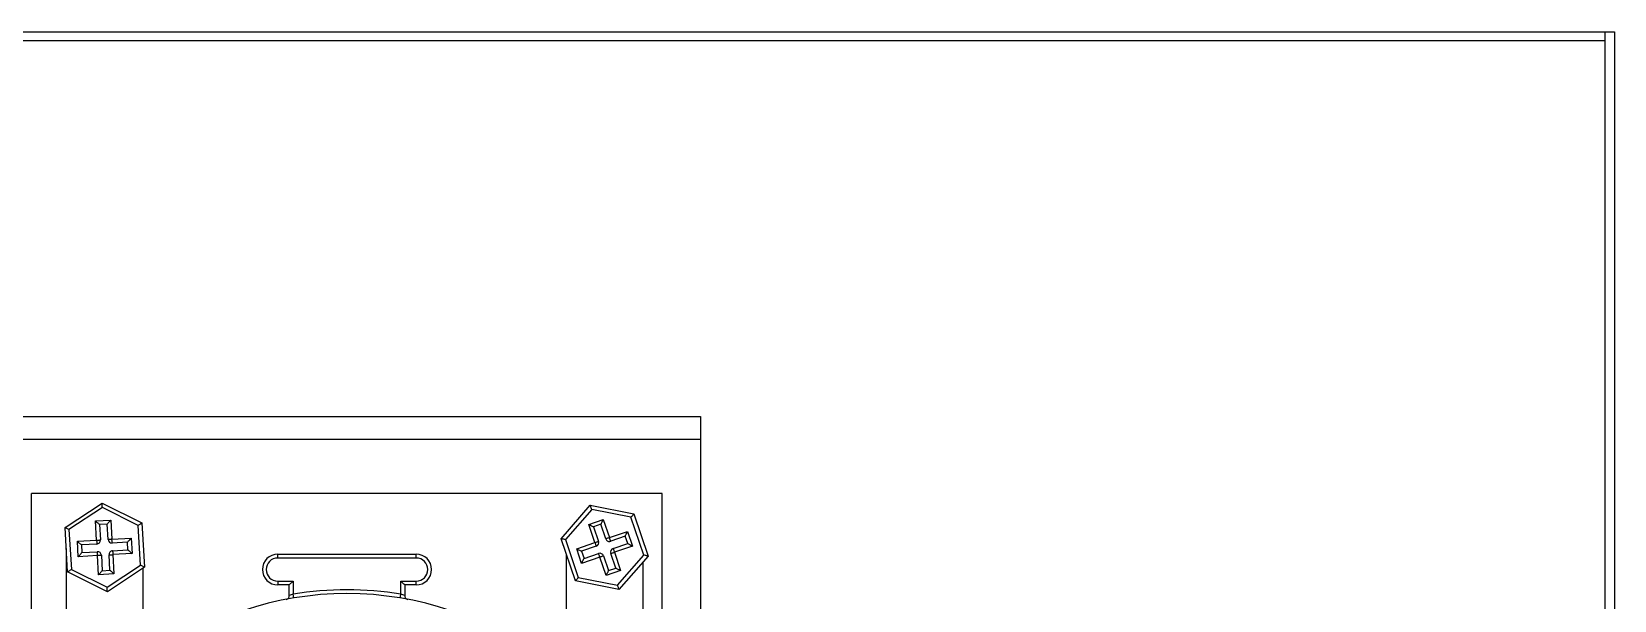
# Model space of a CAD drawing. Header units: millimetres. Extents: x 4754612 to 5801174, y 2368242 to 2777223.
# Drawn here: x 4952266.3 to 4952413.3, y 2583046.9 to 2583099.6 of the extents above; entities that cross this region are included whole.
import ezdxf

# ---------------------------------------------------------------- set-up
doc = ezdxf.new("R2010")
doc.units = ezdxf.units.MM
doc.header["$LTSCALE"] = 1000
doc.layers.add('(주)하나기공-LEADER', color=7, linetype='Continuous')

msp = doc.modelspace()

# ---------------------------------------------------------------- linework, layer by layer
at = {"layer": '(주)하나기공-LEADER', "color": 4}
msp.add_line((4952412.443, 2582974.621), (4952412.443, 2583099.621), dxfattribs=at)
at = {"layer": '(주)하나기공-LEADER', "color": 8, "linetype": 'ByBlock', "lineweight": -2}
for p, q in [((4952328.443, 2583061.764), (4952135.586, 2583061.764)), ((4952266.315, 2583046.05), (4952266.315, 2583056.764)), ((4952324.886, 2583056.764), (4952266.315, 2583056.764)), ((4952269.413, 2583053.611), (4952272.856, 2583055.881)), ((4952272.88, 2583055.469), (4952269.782, 2583053.426)), ((4952272.856, 2583055.881), (4952276.543, 2583054.035)), ((4952276.199, 2583053.808), (4952272.88, 2583055.469)), ((4952315.483, 2583052.564), (4952318.199, 2583055.668)), ((4952318.199, 2583055.668), (4952322.245, 2583054.868)), ((4952324.886, 2583046.05), (4952324.886, 2583056.764)), ((4952272.239, 2583054.217), (4952273.665, 2583054.302)), ((4952272.345, 2583052.435), (4952272.239, 2583054.217)), ((4952273.665, 2583054.302), (4952273.771, 2583052.52)), ((4952276.543, 2583054.035), (4952276.788, 2583049.918)), ((4952318.332, 2583055.277), (4952315.888, 2583052.484)), ((4952318.047, 2583053.9), (4952319.399, 2583054.361)), ((4952321.973, 2583054.558), (4952318.332, 2583055.277)), ((4952319.399, 2583054.361), (4952319.975, 2583052.671)), ((4952323.17, 2583051.044), (4952321.973, 2583054.558)), ((4952322.245, 2583054.868), (4952323.575, 2583050.964)), ((4952269.658, 2583049.494), (4952269.413, 2583053.611)), ((4952269.782, 2583053.426), (4952270.002, 2583049.721)), ((4952273.33, 2583053.925), (4952272.617, 2583053.882)), ((4952272.617, 2583053.882), (4952272.702, 2583052.456)), ((4952273.415, 2583052.498), (4952273.33, 2583053.925)), ((4952273.771, 2583052.52), (4952275.554, 2583052.626)), ((4952275.554, 2583052.626), (4952275.638, 2583051.2)), ((4952276.419, 2583050.103), (4952276.199, 2583053.808)), ((4952316.814, 2583048.661), (4952315.483, 2583052.564)), ((4952318.623, 2583052.21), (4952318.047, 2583053.9)), ((4952319.176, 2583053.908), (4952318.5, 2583053.677)), ((4952318.5, 2583053.677), (4952318.961, 2583052.325)), ((4952319.637, 2583052.556), (4952319.176, 2583053.908)), ((4952319.975, 2583052.671), (4952321.665, 2583053.247)), ((4952321.442, 2583052.793), (4952320.09, 2583052.333)), ((4952321.673, 2583052.117), (4952321.442, 2583052.793)), ((4952321.665, 2583053.247), (4952322.126, 2583051.894)), ((4952269.529, 2583051.658), (4952269.529, 2583046.05)), ((4952270.562, 2583052.329), (4952272.345, 2583052.435)), ((4952270.647, 2583050.903), (4952270.562, 2583052.329)), ((4952272.366, 2583052.078), (4952270.94, 2583051.994)), ((4952270.94, 2583051.994), (4952270.983, 2583051.28)), ((4952270.983, 2583051.28), (4952272.409, 2583051.365)), ((4952273.584, 2583049.646), (4952273.499, 2583051.072)), ((4952275.218, 2583052.248), (4952273.792, 2583052.163)), ((4952273.835, 2583051.45), (4952275.261, 2583051.535)), ((4952275.638, 2583051.2), (4952273.856, 2583051.094)), ((4952273.856, 2583051.094), (4952273.962, 2583049.311)), ((4952275.261, 2583051.535), (4952275.218, 2583052.248)), ((4952289.172, 2583050.78), (4952289.172, 2583051.137)), ((4952289.172, 2583051.137), (4952302.029, 2583051.137)), ((4952302.029, 2583050.78), (4952302.029, 2583051.137)), ((4952315.888, 2583052.484), (4952317.085, 2583048.971)), ((4952315.958, 2583051.172), (4952315.958, 2583046.05)), ((4952316.932, 2583051.634), (4952318.623, 2583052.21)), ((4952317.393, 2583050.282), (4952316.932, 2583051.634)), ((4952318.738, 2583051.872), (4952317.385, 2583051.411)), ((4952317.385, 2583051.411), (4952317.616, 2583050.735)), ((4952317.616, 2583050.735), (4952318.968, 2583051.196)), ((4952320.558, 2583049.851), (4952320.097, 2583051.203)), ((4952320.32, 2583051.657), (4952321.673, 2583052.117)), ((4952322.126, 2583051.894), (4952320.436, 2583051.319)), ((4952320.436, 2583051.319), (4952321.011, 2583049.628)), ((4952320.726, 2583048.251), (4952323.17, 2583051.044)), ((4952270.002, 2583049.721), (4952273.321, 2583048.059)), ((4952272.43, 2583051.009), (4952270.647, 2583050.903)), ((4952272.536, 2583049.226), (4952272.43, 2583051.009)), ((4952272.786, 2583051.03), (4952272.871, 2583049.604)), ((4952272.871, 2583049.604), (4952273.584, 2583049.646)), ((4952273.321, 2583048.059), (4952276.419, 2583050.103)), ((4952276.788, 2583049.918), (4952273.345, 2583047.648)), ((4952276.672, 2583046.05), (4952276.672, 2583049.841)), ((4952302.029, 2583050.78), (4952289.172, 2583050.78)), ((4952319.083, 2583050.858), (4952317.393, 2583050.282)), ((4952319.659, 2583049.167), (4952319.083, 2583050.858)), ((4952319.421, 2583050.973), (4952319.882, 2583049.621)), ((4952321.011, 2583049.628), (4952319.659, 2583049.167)), ((4952319.882, 2583049.621), (4952320.558, 2583049.851)), ((4952323.575, 2583050.964), (4952320.859, 2583047.861)), ((4952323.1, 2583046.05), (4952323.1, 2583050.422)), ((4952273.345, 2583047.648), (4952269.658, 2583049.494)), ((4952273.962, 2583049.311), (4952272.536, 2583049.226)), ((4952289.172, 2583048.637), (4952290.6, 2583048.637)), ((4952289.172, 2583048.637), (4952289.172, 2583048.28)), ((4952290.243, 2583048.28), (4952289.172, 2583048.28)), ((4952290.6, 2583048.637), (4952290.243, 2583048.28)), ((4952290.243, 2583047.293), (4952290.243, 2583048.28)), ((4952290.6, 2583048.637), (4952290.6, 2583047.421)), ((4952300.6, 2583047.421), (4952300.6, 2583048.637)), ((4952300.6, 2583048.637), (4952302.029, 2583048.637)), ((4952300.958, 2583048.28), (4952300.958, 2583047.293)), ((4952302.029, 2583048.28), (4952300.958, 2583048.28)), ((4952302.029, 2583048.28), (4952302.029, 2583048.637)), ((4952320.859, 2583047.861), (4952316.814, 2583048.661)), ((4952317.085, 2583048.971), (4952320.726, 2583048.251))]:
    msp.add_line(p, q, dxfattribs=at)
at = {"layer": '(주)하나기공-LEADER', "color": 4}
msp.add_lwpolyline([(4952412.443, 2583098.764), (4952113.3, 2583098.764), (4952113.3, 2583099.621), (4952113.3, 2583099.621), (4952412.443, 2583099.621)], dxfattribs=at)
msp.add_lwpolyline([(4952413.3, 2583099.621), (4952413.3, 2583099.621), (4952413.3, 2582849.621), (4952377.586, 2582849.621), (4952377.586, 2582856.764), (4952370.443, 2582856.764), (4952370.443, 2582857.621), (4952378.443, 2582857.621), (4952378.443, 2582850.479), (4952412.443, 2582850.479), (4952412.443, 2583099.621), (4952413.3, 2583099.621)], close=True, dxfattribs=at)
at = {"layer": '(주)하나기공-LEADER', "color": 8, "linetype": 'ByBlock', "lineweight": -2}
msp.add_lwpolyline([(4952328.443, 2582958.907), (4952135.586, 2582958.907), (4952135.586, 2583061.764), (4952135.586, 2583063.907), (4952328.443, 2583063.907), (4952328.443, 2583061.764)], close=True, dxfattribs=at)
for points in [[(4952272.88, 2583055.469), (4952272.875, 2583055.55), (4952272.871, 2583055.627), (4952272.866, 2583055.698), (4952272.863, 2583055.76), (4952272.86, 2583055.812), (4952272.857, 2583055.85), (4952272.856, 2583055.873), (4952272.856, 2583055.881)], [(4952318.332, 2583055.277), (4952318.306, 2583055.354), (4952318.281, 2583055.427), (4952318.258, 2583055.494), (4952318.238, 2583055.553), (4952318.221, 2583055.602), (4952318.209, 2583055.638), (4952318.201, 2583055.66), (4952318.199, 2583055.668)], [(4952272.239, 2583054.217), (4952272.313, 2583054.152), (4952272.384, 2583054.089), (4952272.449, 2583054.031), (4952272.506, 2583053.98), (4952272.553, 2583053.939), (4952272.588, 2583053.908), (4952272.609, 2583053.889), (4952272.617, 2583053.882)], [(4952273.665, 2583054.302), (4952273.6, 2583054.229), (4952273.537, 2583054.158), (4952273.479, 2583054.092), (4952273.428, 2583054.035), (4952273.386, 2583053.988), (4952273.355, 2583053.953), (4952273.336, 2583053.932), (4952273.33, 2583053.925)], [(4952276.199, 2583053.808), (4952276.266, 2583053.852), (4952276.331, 2583053.894), (4952276.39, 2583053.934), (4952276.442, 2583053.968), (4952276.485, 2583053.996), (4952276.517, 2583054.017), (4952276.537, 2583054.03), (4952276.543, 2583054.035)], [(4952319.399, 2583054.361), (4952319.355, 2583054.273), (4952319.313, 2583054.188), (4952319.275, 2583054.109), (4952319.241, 2583054.041), (4952319.213, 2583053.984), (4952319.193, 2583053.942), (4952319.18, 2583053.916), (4952319.176, 2583053.908)], [(4952321.973, 2583054.558), (4952322.026, 2583054.618), (4952322.077, 2583054.676), (4952322.124, 2583054.73), (4952322.165, 2583054.777), (4952322.199, 2583054.816), (4952322.224, 2583054.844), (4952322.239, 2583054.862), (4952322.245, 2583054.868)], [(4952269.782, 2583053.426), (4952269.71, 2583053.462), (4952269.641, 2583053.497), (4952269.577, 2583053.528), (4952269.521, 2583053.556), (4952269.475, 2583053.579), (4952269.441, 2583053.596), (4952269.42, 2583053.607), (4952269.413, 2583053.611)], [(4952273.771, 2583052.52), (4952273.702, 2583052.516), (4952273.635, 2583052.512), (4952273.573, 2583052.508), (4952273.519, 2583052.505), (4952273.475, 2583052.502), (4952273.442, 2583052.5), (4952273.421, 2583052.499), (4952273.415, 2583052.498)], [(4952273.792, 2583052.163), (4952273.792, 2583052.17), (4952273.791, 2583052.19), (4952273.789, 2583052.223), (4952273.786, 2583052.268), (4952273.783, 2583052.322), (4952273.779, 2583052.383), (4952273.775, 2583052.45), (4952273.771, 2583052.52)], [(4952275.218, 2583052.248), (4952275.225, 2583052.255), (4952275.244, 2583052.277), (4952275.275, 2583052.312), (4952275.317, 2583052.359), (4952275.367, 2583052.416), (4952275.425, 2583052.481), (4952275.488, 2583052.552), (4952275.554, 2583052.626)], [(4952315.888, 2583052.484), (4952315.809, 2583052.5), (4952315.733, 2583052.515), (4952315.663, 2583052.529), (4952315.602, 2583052.541), (4952315.552, 2583052.551), (4952315.514, 2583052.558), (4952315.491, 2583052.563), (4952315.483, 2583052.564)], [(4952318.047, 2583053.9), (4952318.135, 2583053.857), (4952318.22, 2583053.815), (4952318.298, 2583053.776), (4952318.367, 2583053.743), (4952318.423, 2583053.715), (4952318.465, 2583053.694), (4952318.491, 2583053.682), (4952318.5, 2583053.677)], [(4952319.975, 2583052.671), (4952319.909, 2583052.648), (4952319.845, 2583052.627), (4952319.787, 2583052.607), (4952319.736, 2583052.589), (4952319.694, 2583052.575), (4952319.662, 2583052.564), (4952319.643, 2583052.558), (4952319.637, 2583052.556)], [(4952320.09, 2583052.333), (4952320.088, 2583052.339), (4952320.081, 2583052.358), (4952320.071, 2583052.39), (4952320.056, 2583052.432), (4952320.039, 2583052.483), (4952320.019, 2583052.541), (4952319.997, 2583052.605), (4952319.975, 2583052.671)], [(4952321.442, 2583052.793), (4952321.446, 2583052.802), (4952321.459, 2583052.828), (4952321.48, 2583052.87), (4952321.507, 2583052.926), (4952321.541, 2583052.995), (4952321.58, 2583053.073), (4952321.622, 2583053.158), (4952321.665, 2583053.247)], [(4952270.562, 2583052.329), (4952270.636, 2583052.263), (4952270.707, 2583052.201), (4952270.772, 2583052.143), (4952270.83, 2583052.092), (4952270.877, 2583052.05), (4952270.911, 2583052.019), (4952270.933, 2583052), (4952270.94, 2583051.994)], [(4952270.647, 2583050.903), (4952270.713, 2583050.976), (4952270.776, 2583051.047), (4952270.834, 2583051.113), (4952270.884, 2583051.17), (4952270.926, 2583051.217), (4952270.957, 2583051.252), (4952270.976, 2583051.273), (4952270.983, 2583051.28)], [(4952272.345, 2583052.435), (4952272.415, 2583052.439), (4952272.481, 2583052.443), (4952272.543, 2583052.447), (4952272.597, 2583052.45), (4952272.641, 2583052.452), (4952272.674, 2583052.454), (4952272.695, 2583052.456), (4952272.702, 2583052.456)], [(4952272.345, 2583052.435), (4952272.349, 2583052.365), (4952272.353, 2583052.298), (4952272.357, 2583052.237), (4952272.36, 2583052.183), (4952272.363, 2583052.138), (4952272.365, 2583052.105), (4952272.366, 2583052.085), (4952272.366, 2583052.078)], [(4952272.43, 2583051.009), (4952272.426, 2583051.078), (4952272.422, 2583051.145), (4952272.418, 2583051.207), (4952272.415, 2583051.261), (4952272.412, 2583051.305), (4952272.41, 2583051.338), (4952272.409, 2583051.358), (4952272.409, 2583051.365)], [(4952273.499, 2583051.072), (4952273.506, 2583051.073), (4952273.527, 2583051.074), (4952273.559, 2583051.076), (4952273.604, 2583051.079), (4952273.658, 2583051.082), (4952273.719, 2583051.086), (4952273.786, 2583051.089), (4952273.856, 2583051.094)], [(4952273.835, 2583051.45), (4952273.835, 2583051.443), (4952273.836, 2583051.423), (4952273.838, 2583051.39), (4952273.841, 2583051.346), (4952273.844, 2583051.292), (4952273.848, 2583051.23), (4952273.852, 2583051.163), (4952273.856, 2583051.094)], [(4952275.261, 2583051.535), (4952275.268, 2583051.529), (4952275.289, 2583051.509), (4952275.324, 2583051.478), (4952275.371, 2583051.437), (4952275.429, 2583051.386), (4952275.494, 2583051.328), (4952275.565, 2583051.265), (4952275.638, 2583051.2)], [(4952316.932, 2583051.634), (4952317.021, 2583051.591), (4952317.106, 2583051.549), (4952317.184, 2583051.51), (4952317.253, 2583051.476), (4952317.309, 2583051.449), (4952317.351, 2583051.428), (4952317.377, 2583051.415), (4952317.385, 2583051.411)], [(4952318.623, 2583052.21), (4952318.688, 2583052.232), (4952318.752, 2583052.254), (4952318.81, 2583052.274), (4952318.862, 2583052.291), (4952318.904, 2583052.306), (4952318.935, 2583052.316), (4952318.954, 2583052.323), (4952318.961, 2583052.325)], [(4952318.623, 2583052.21), (4952318.645, 2583052.144), (4952318.667, 2583052.081), (4952318.687, 2583052.022), (4952318.704, 2583051.971), (4952318.718, 2583051.929), (4952318.729, 2583051.898), (4952318.735, 2583051.878), (4952318.738, 2583051.872)], [(4952319.083, 2583050.858), (4952319.061, 2583050.924), (4952319.039, 2583050.987), (4952319.019, 2583051.046), (4952319.002, 2583051.097), (4952318.988, 2583051.139), (4952318.977, 2583051.17), (4952318.97, 2583051.189), (4952318.968, 2583051.196)], [(4952320.097, 2583051.203), (4952320.104, 2583051.206), (4952320.123, 2583051.212), (4952320.154, 2583051.223), (4952320.196, 2583051.237), (4952320.248, 2583051.255), (4952320.306, 2583051.274), (4952320.37, 2583051.296), (4952320.436, 2583051.319)], [(4952320.32, 2583051.657), (4952320.323, 2583051.65), (4952320.329, 2583051.631), (4952320.34, 2583051.6), (4952320.354, 2583051.558), (4952320.372, 2583051.506), (4952320.391, 2583051.448), (4952320.413, 2583051.384), (4952320.436, 2583051.319)], [(4952321.673, 2583052.117), (4952321.681, 2583052.113), (4952321.707, 2583052.1), (4952321.749, 2583052.08), (4952321.805, 2583052.052), (4952321.874, 2583052.018), (4952321.952, 2583051.98), (4952322.037, 2583051.938), (4952322.126, 2583051.894)], [(4952323.575, 2583050.964), (4952323.568, 2583050.966), (4952323.55, 2583050.969), (4952323.52, 2583050.975), (4952323.48, 2583050.983), (4952323.43, 2583050.993), (4952323.372, 2583051.004), (4952323.308, 2583051.017), (4952323.24, 2583051.03), (4952323.17, 2583051.044)], [(4952269.658, 2583049.494), (4952269.664, 2583049.498), (4952269.684, 2583049.511), (4952269.716, 2583049.532), (4952269.759, 2583049.56), (4952269.811, 2583049.595), (4952269.87, 2583049.634), (4952269.935, 2583049.677), (4952270.002, 2583049.721)], [(4952272.786, 2583051.03), (4952272.779, 2583051.03), (4952272.759, 2583051.028), (4952272.726, 2583051.026), (4952272.682, 2583051.024), (4952272.628, 2583051.021), (4952272.566, 2583051.017), (4952272.499, 2583051.013), (4952272.43, 2583051.009)], [(4952272.871, 2583049.604), (4952272.865, 2583049.597), (4952272.846, 2583049.575), (4952272.815, 2583049.54), (4952272.773, 2583049.493), (4952272.722, 2583049.436), (4952272.664, 2583049.371), (4952272.601, 2583049.3), (4952272.536, 2583049.226)], [(4952273.584, 2583049.646), (4952273.591, 2583049.64), (4952273.613, 2583049.621), (4952273.648, 2583049.59), (4952273.695, 2583049.548), (4952273.752, 2583049.497), (4952273.817, 2583049.439), (4952273.888, 2583049.376), (4952273.962, 2583049.311)], [(4952276.788, 2583049.918), (4952276.782, 2583049.921), (4952276.766, 2583049.929), (4952276.739, 2583049.943), (4952276.702, 2583049.961), (4952276.656, 2583049.984), (4952276.604, 2583050.01), (4952276.545, 2583050.039), (4952276.483, 2583050.071), (4952276.419, 2583050.103)], [(4952317.393, 2583050.282), (4952317.436, 2583050.37), (4952317.478, 2583050.455), (4952317.517, 2583050.534), (4952317.551, 2583050.602), (4952317.578, 2583050.659), (4952317.599, 2583050.701), (4952317.612, 2583050.726), (4952317.616, 2583050.735)], [(4952319.421, 2583050.973), (4952319.415, 2583050.971), (4952319.396, 2583050.964), (4952319.364, 2583050.954), (4952319.322, 2583050.939), (4952319.271, 2583050.922), (4952319.213, 2583050.902), (4952319.149, 2583050.88), (4952319.083, 2583050.858)], [(4952319.882, 2583049.621), (4952319.878, 2583049.612), (4952319.865, 2583049.586), (4952319.845, 2583049.544), (4952319.817, 2583049.488), (4952319.783, 2583049.419), (4952319.745, 2583049.341), (4952319.703, 2583049.256), (4952319.659, 2583049.167)], [(4952320.558, 2583049.851), (4952320.567, 2583049.847), (4952320.593, 2583049.834), (4952320.635, 2583049.814), (4952320.691, 2583049.786), (4952320.76, 2583049.752), (4952320.838, 2583049.714), (4952320.923, 2583049.672), (4952321.011, 2583049.628)], [(4952300.958, 2583048.28), (4952300.951, 2583048.287), (4952300.93, 2583048.308), (4952300.897, 2583048.341), (4952300.853, 2583048.385), (4952300.799, 2583048.439), (4952300.737, 2583048.501), (4952300.67, 2583048.568), (4952300.6, 2583048.637)], [(4952316.814, 2583048.661), (4952316.819, 2583048.667), (4952316.834, 2583048.684), (4952316.859, 2583048.713), (4952316.893, 2583048.751), (4952316.934, 2583048.798), (4952316.981, 2583048.852), (4952317.032, 2583048.91), (4952317.085, 2583048.971)], [(4952320.859, 2583047.861), (4952320.857, 2583047.868), (4952320.849, 2583047.89), (4952320.837, 2583047.926), (4952320.82, 2583047.975), (4952320.8, 2583048.034), (4952320.777, 2583048.102), (4952320.752, 2583048.175), (4952320.726, 2583048.251)], [(4952273.345, 2583047.648), (4952273.345, 2583047.656), (4952273.343, 2583047.679), (4952273.341, 2583047.717), (4952273.338, 2583047.768), (4952273.334, 2583047.831), (4952273.33, 2583047.902), (4952273.326, 2583047.979), (4952273.321, 2583048.059)], [(4952290.659, 2583047.069), (4952290.658, 2583047.076), (4952290.655, 2583047.096), (4952290.649, 2583047.128), (4952290.642, 2583047.172), (4952290.633, 2583047.225), (4952290.623, 2583047.286), (4952290.612, 2583047.352), (4952290.6, 2583047.421)], [(4952300.542, 2583047.069), (4952300.543, 2583047.076), (4952300.546, 2583047.096), (4952300.552, 2583047.128), (4952300.559, 2583047.172), (4952300.568, 2583047.225), (4952300.578, 2583047.286), (4952300.589, 2583047.352), (4952300.6, 2583047.421)]]:
    msp.add_lwpolyline(points, dxfattribs=at)
for centre, radius, start, end in [((4952319.975, 2583052.671), 0.357, 198.81649, 288.81649), ((4952272.345, 2583052.435), 0.357, 273.40405, 3.40405), ((4952272.43, 2583051.009), 0.357, 3.40405, 93.40405), ((4952273.771, 2583052.52), 0.357, 183.40405, 273.40405), ((4952273.856, 2583051.094), 0.357, 93.40405, 183.40405), ((4952289.172, 2583049.709), 1.429, 90, 270), ((4952302.029, 2583049.709), 1.429, 270, 90), ((4952318.623, 2583052.21), 0.357, 288.81649, 18.81649), ((4952319.083, 2583050.858), 0.357, 18.81649, 108.81649), ((4952320.436, 2583051.319), 0.357, 108.81649, 198.81649), ((4952289.172, 2583049.709), 1.071, 90, 270), ((4952302.029, 2583049.709), 1.071, 270, 90), ((4952295.6, 2583017.479), 30, 51.83714, 128.16286), ((4952289.886, 2583047.293), 0.357, 280.84982, 0), ((4952293.37, 2583039.136), 8.736, 108.48293, 110.97154), ((4952295.6, 2583017.479), 30.357, 80.51985, 99.48015), ((4952297.845, 2583039.174), 8.695, 69.02264, 71.52288), ((4952301.315, 2583047.293), 0.357, 180, 259.15018)]:
    msp.add_arc(centre, radius, start, end, dxfattribs=at)

doc.saveas('drawing.dxf')
